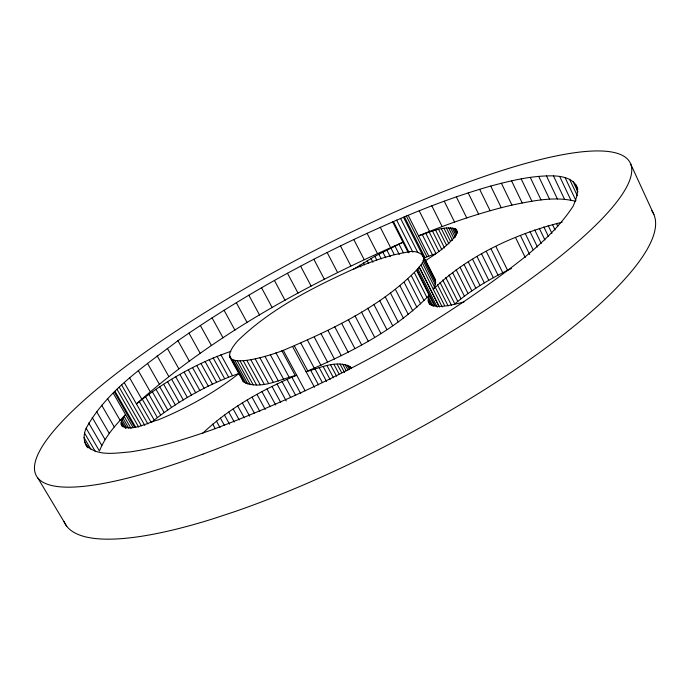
<?xml version="1.0" encoding="UTF-8"?>
<svg xmlns="http://www.w3.org/2000/svg" width="690" height="690" viewBox="0 0 690 690"><rect width="100%" height="100%" fill="white"/><g stroke="black" fill="none" stroke-linecap="round" stroke-linejoin="round"><path stroke-width="1.03" d="M419.192 267.349L419.201 266.901C431.017 255.593 416.527 248.797 405.798 252.437C387.426 255.404 369.918 262.174 352.84 269.367C311.82 288.084 270.23 309.146 237.688 340.826C206.198 377.189 276.664 353.918 287.98 348.364C335.012 328.104 383.657 305.084 419.192 267.349L439.064 306.576M122.38 426.713C119.094 422.685 123.087 417.838 125.58 414.595C115.126 425.273 105.027 436.96 99.446 451.001L86.155 428.257C106.872 390.523 144.486 366.097 177.942 340.705C245.243 293.974 317.564 254.576 392.662 221.904C424.574 207.983 457.22 195.589 490.728 186.059C511.186 180.608 532.128 175.433 553.449 175.881C562.928 176.183 574.96 178.719 577.866 189.258M463.973 302.039C455.823 303.729 423.229 314.157 429.171 295.26C395.129 330.208 350.399 352.607 306.067 371.669C320.091 368.124 337.815 358.835 351.339 367.701M87.656 447.689C83.249 442.1 83.257 434.545 86.155 428.257M562.186 222.18C515.111 233.979 468.493 255.369 433.268 289.274C434.881 286.359 436.529 282.779 435.123 279.467L423.082 255.611M353.056 269.514L374.851 256.283L402.977 242.224C307.74 283.995 214.4 334.357 136.422 403.909C164.574 381.251 196.667 363.113 230.857 351.357M202.472 433.493C229.46 407.902 262.597 389.548 296.7 375.213C280.312 378.983 259.259 390.98 243.182 381.441L229.589 356.713M511.471 268.479C491.34 278.061 471.796 289.386 454.805 303.928L442.756 279.985M239.387 373.316C207.423 384.252 177.546 401.373 151.205 422.47L139.251 401.563M238.913 373.514C214.53 392.817 187.007 407.98 158.329 419.856C147.444 422.435 131.635 432.708 121.337 424.902M425.98 260.346C436.313 253.653 446.628 246.554 454.615 237.058C456.15 234.936 458.376 231.357 455.849 229.132C443.463 225.087 430.336 232.401 418.52 235.799C448.897 223.431 479.999 212.589 511.954 205.085C532.654 200.928 554.519 195.951 575.451 201.282M423.988 257.931L436.011 253.61L425.756 233.194M86.043 444.938C96.962 456.771 115.48 452.976 129.755 451.959C158.045 447.862 185.377 439.082 212.296 429.732C324.179 387.47 431.742 330.924 525.625 256.43C543.409 241.578 560.616 225.449 573.286 205.948C575.909 199.255 579.591 191.475 575.615 184.48M435.123 279.467L422.246 254.429M37.829 478.006L66.74 526.272M84.482 441.497L88.199 447.836M84.577 433.113L95.349 451.519M83.999 437.538L90.821 449.181M92.167 417.381L105.113 439.625M88.7 422.996L101.818 445.49M96.505 411.438L109.287 433.441M121.13 422.651L123.726 427.145M121.086 423.85L122.647 426.558M101.671 405.194L114.281 426.981M114.997 391.282L135.732 427.343M114.299 391.963L134.524 427.127M113.255 393.188L133.023 427.524M124.14 416.45L131.083 428.49M122.975 418.192L128.866 428.412M122.078 419.813L126.917 428.197M121.457 421.297L125.597 428.473M107.614 398.691L120.069 420.262M121.664 385.029L144.797 425.376M119.215 387.202L141.372 425.816M116.989 389.289L138.699 427.084M142.269 399.156L154.18 420.029M129.677 377.922L141.666 398.923M124.338 382.786L147.901 423.962M138.293 370.668L150.135 391.506M148.824 394.24L160.658 415.035M145.469 396.716L157.337 417.545M159.761 386.728L171.482 407.436M155.983 389.238L167.748 409.972M152.335 391.748L164.134 412.508M167.61 381.743L179.271 402.417M163.633 384.227L175.329 404.918M147.47 363.302L159.174 383.976M175.778 376.852L187.387 397.509M171.663 379.284L183.299 399.941M157.165 355.833L168.731 376.369M184.144 372.134L195.71 392.791M212.701 424.109L215.28 428.706M167.334 348.295L178.779 368.702M179.943 374.472L191.527 395.12M177.942 340.705L189.267 360.991M192.57 367.658L204.111 388.323M220.352 418.088L224.431 425.402M188.353 369.866L199.902 390.523M216.427 421.107L220.015 427.524M228.726 412.016L234.307 422.038M200.963 363.483L212.468 384.183M196.779 365.528L208.302 386.21M224.457 415.052L229.546 424.178M213.175 357.92L224.673 378.698M237.714 405.979L244.26 417.804M209.174 359.671L220.671 380.423M233.16 408.989L239.214 419.908M205.094 361.526L216.6 382.251M188.957 333.08L200.16 353.271M247.175 400.079L254.455 413.284M220.904 354.764L232.401 375.61M200.333 325.447L211.433 345.552M217.091 356.281L228.588 377.094M242.397 403.012L249.694 416.217M256.965 394.378L265.245 409.463M237.265 360.81L250.401 384.727M212.046 317.831L223.043 337.85M234.893 360.456L247.969 384.252M232.935 359.861L245.951 383.545M229.313 355.238L244.355 382.605M252.04 397.199L259.82 411.344M246.856 360.396L260.121 384.64M261.941 391.635L270.204 406.729M243.26 360.784L256.482 384.916M240.06 360.922L253.239 384.942M259.897 357.713L273.266 382.277M271.981 386.4L280.727 402.451M255.188 358.86L268.531 383.321M224.052 310.233L234.962 330.2M266.952 388.97L275.715 405.013M250.832 359.749L264.141 384.106M243.182 381.441L242.095 378.474M270.29 354.677L283.711 379.431M282.003 381.561L290.731 397.647M236.334 302.686L247.149 322.601M264.934 356.316L278.337 380.975M277.001 383.933L286.255 400.942M248.84 295.199L259.578 315.071M291.861 377.197L300.754 393.645M275.931 352.806L289.369 377.646M286.962 379.319L295.682 395.422M283.236 350.261L305.092 390.773M281.839 350.693L295.294 375.619M310.569 370.125L318.487 384.865M294.32 345.828L307.783 370.892M261.553 287.799L272.222 307.645M292.603 346.613L314.468 387.297M323.162 366.494L330.105 379.509M307.49 340.153L320.936 365.338M274.447 280.485L285.048 300.322M319.134 367.529L326.568 381.432M314.933 368.745L322.359 382.605M300.831 343.085L314.295 368.21M334.003 364.475L338.997 373.859M330.613 364.958L336.591 376.188M314.252 337.056L327.681 362.285M326.991 365.631L333.451 377.758M345.035 364.484L347.95 369.995M342.689 364.182L346.207 370.823M340.058 364.079L344.577 372.591M321.074 333.796L334.495 359.067M337.16 364.182L341.662 372.66M287.48 273.283L298.02 293.121M334.788 326.887L348.157 352.211M300.624 266.202L311.112 286.057M350.244 366.597L351.227 368.451M348.821 365.691L350.296 368.469M347.079 364.984L349.52 369.599M327.931 330.398L341.326 355.704M341.602 323.265L354.936 348.605M348.338 319.565L361.638 344.914M313.855 259.268L324.291 279.157M361.439 311.984L374.644 337.324M327.146 252.497L337.539 272.421M354.962 315.796L368.219 341.145M340.455 245.89L350.822 265.866M367.727 308.154L380.889 333.468M379.638 300.504L392.688 325.758M359.878 265.098L360.861 267.013M373.808 304.316L386.909 329.604M370.978 258.465L372.945 262.286M367.175 260.665L368.658 263.537M385.193 296.726L398.19 321.928M353.772 239.473L364.104 259.518M363.475 262.881L364.458 264.796M378.793 254.127L381.242 258.905M367.046 233.263L377.37 253.385M395.379 289.352L408.256 314.45M374.851 256.283L376.818 260.104M390.445 293L403.383 318.159M404.168 282.357L416.915 307.317M386.814 249.935L390.23 256.637M382.786 252.005L385.719 257.75M399.959 285.798L412.767 310.836M411.421 275.871L424.04 300.668M394.913 245.951L399.303 254.576M407.997 279.045L420.676 303.928M390.859 247.908L394.275 254.619M380.259 227.269L390.566 247.486M396.647 220.127L412.887 252.204M419.201 266.901L439.53 307.033M417.786 268.824L437.227 307.171M393.378 221.516L409.136 252.6M392.662 221.904L408.333 252.799M417.027 270.014L435.054 305.558M416.674 270.627L434.415 305.592M428.43 297.028L433.216 306.446M428.016 298.658L431.379 305.273M414.44 272.861L426.981 297.562M427.929 300.15L430.336 304.894M398.958 244.053L403.339 252.687M428.171 301.495L429.62 304.35M439.987 282.417L451.596 305.454M406.358 216.013L426.903 256.749M404.435 216.833L424.971 257.543M403.452 217.246L435.597 280.994M437.469 284.78L448.164 305.955M423.505 258.664L435.666 282.745M423.074 260.518L435.295 284.711M400.579 218.437L417.769 252.454M435.235 287.075L444.61 305.627M422.22 262.588L434.502 286.893M420.926 264.865L442.212 306.947M445.766 277.492L457.781 301.383M422.194 234.445L432.44 254.808M408.204 215.332L428.757 256.119M456.15 269.764L468.044 293.543M435.64 230.184L444.524 247.952M432.492 231.064L441.833 249.711M452.476 272.369L464.405 296.183M419.192 210.778L429.508 231.357M429.197 232.073L438.995 251.6M449.009 274.948L460.98 298.805M446.404 228.019L452.528 240.318M464.051 264.503L475.867 288.23M444.006 228.356L450.587 241.552M431.819 205.836L442.152 226.553M441.41 228.821L448.914 243.872M460.014 267.134L471.865 290.887M438.616 229.434L446.577 245.373M444.222 201.195L454.581 222.077M472.59 259.233L484.345 282.935M455.849 229.132L457.28 232.021M454.908 228.571L457.289 233.375M453.701 228.166L456.556 233.91M452.235 227.907L456.038 235.54M468.251 261.864L480.033 285.574M450.527 227.795L455.262 237.317M448.578 227.838L453.77 238.274M481.646 254.041L493.35 277.734M477.066 256.62L488.796 280.312M491.09 248.987L502.751 272.697M486.329 251.488L498.016 275.189M456.349 196.874L466.742 217.928M495.92 246.546L507.564 270.273M468.174 192.898L478.601 214.133M479.645 189.293L490.116 210.717M490.728 186.059L501.25 207.699M515.508 237.472L525.254 257.508M501.38 183.238L511.954 205.085M525.228 233.479L533.111 249.763M520.389 235.419L529.661 254.541M511.54 180.832L522.192 202.912M534.716 229.934L541.21 243.406M530.015 231.642L537.432 247.003M548.196 225.578L551.914 233.341M521.183 178.874L531.904 201.195M543.823 226.889L548.472 236.566M539.33 228.347L544.902 239.922M556.468 223.388L557.813 226.208M530.239 177.373L541.046 199.945M552.414 224.405L555.105 230.02M546.428 175.864L557.408 198.962M538.674 176.364L549.568 199.194M559.676 176.442L570.871 200.109M553.449 175.881L564.532 199.255M573.088 181.574L577.979 191.958M569.552 179.279L577.323 195.762M565.058 177.572L575.917 200.566M630.531 163.668L653.896 214.53M651.645 210.571A332.58 81.454 -27.8 0 1 539.071 352.926A332.58 81.454 -27.8 0 1 235.316 511.445L214.185 518.44A332.58 81.454 -27.8 0 1 63.98 521.519M202.92 454.141L181.841 461.714A335.625 69.362 -27.8 0 1 178.848 329.251A335.625 69.362 -27.8 0 1 631.436 166.67A335.625 69.362 -27.8 0 1 202.92 454.141"/></g></svg>
